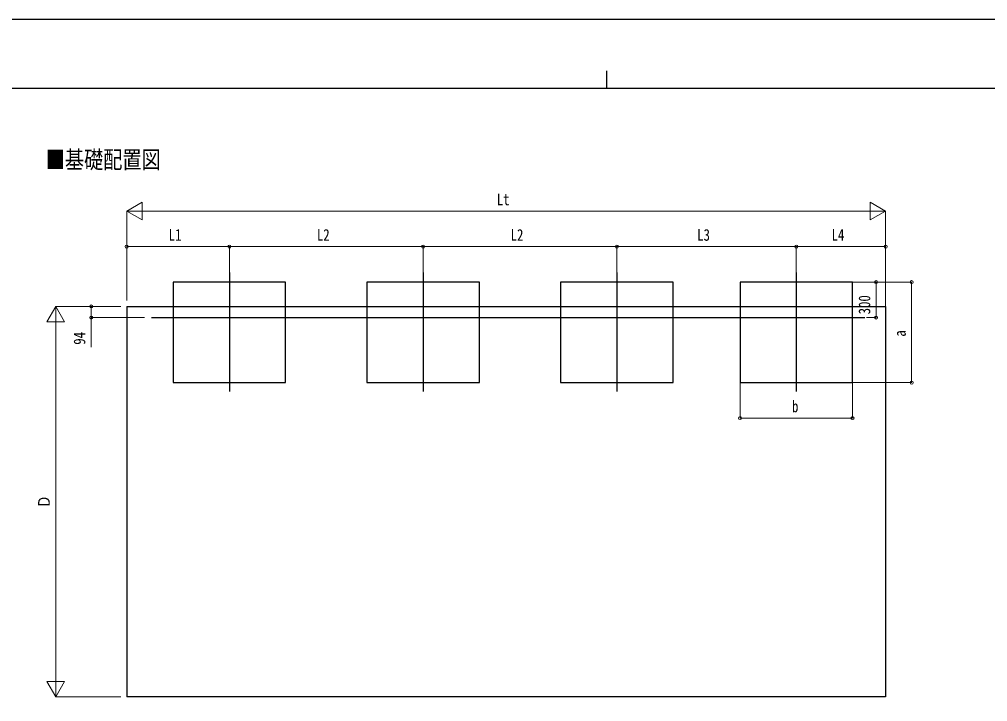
# Model space of a CAD drawing. Units: millimetres, scale not verified. Extents: x -12615 to 12615, y -8910 to 8910.
# Drawn here: x -4977 to 3205, y 3143 to 8910 of the extents above; entities that cross this region are included whole.
import ezdxf
from ezdxf.enums import TextEntityAlignment as Align

# ---------------------------------------------------------------- set-up
doc = ezdxf.new("R2010")
doc.units = ezdxf.units.MM
doc.header["$LTSCALE"] = 50
for name, color, linetype in [('0-2_USER1', 3, 'Continuous'), ('0-3_YKK_12', 2, 'Continuous'), ('0-5_YKK_A1', 4, 'Continuous'), ('0-7_YKK_ZWAK', 7, 'Continuous')]:
    doc.layers.add(name, color=color, linetype=linetype)
doc.layers.add('0-6_YKK_D', color=6, linetype='Continuous', lineweight=18)
doc.styles.add('ＭＳ ゴシック', font='')
doc.styles.get('ＭＳ ゴシック').set_extended_font_data('MS Gothic')

msp = doc.modelspace()

# ---------------------------------------------------------------- linework, layer by layer
at = {"layer": '0-3_YKK_12'}
for p, q in [((-3201.86, 6770.26), (-3201.86, 5763.61)), ((-1564.86, 6770.26), (-1564.86, 5763.61)), ((72.14, 6770.26), (72.14, 5763.61)), ((1588.14, 6770.26), (1588.14, 5763.61)), ((-3860.61, 6389), (2168.14, 6389))]:
    msp.add_line(p, q, dxfattribs=at)
at = {"layer": '0-5_YKK_A1'}
for p, q in [((-4069.94, 6483), (2343.14, 6483)), ((-4069.94, 6483), (-4069.94, 3183)), ((2343.14, 6483), (2341.32, 3183)), ((2341.32, 3183), (-4069.94, 3183))]:
    msp.add_line(p, q, dxfattribs=at)
for points in [[(-3676.86, 5839), (-2726.86, 5839), (-2726.86, 6689), (-3676.86, 6689)], [(-2039.86, 5839), (-1089.86, 5839), (-1089.86, 6689), (-2039.86, 6689)], [(-402.86, 5839), (547.14, 5839), (547.14, 6689), (-402.86, 6689)], [(1113.14, 5839), (2063.14, 5839), (2063.14, 6689), (1113.14, 6689)]]:
    msp.add_lwpolyline(points, close=True, dxfattribs=at)
at = {"layer": '0-6_YKK_D', "color": 1}
for p, q in [((-4069.86, 7289), (-3939.95, 7364)), ((-4069.86, 6533), (-4069.86, 7290)), ((-4069.86, 7289), (-3939.95, 7214)), ((-4069.86, 7289), (-3810.05, 7289)), ((-3939.95, 7214), (-3939.95, 7364)), ((-3919.86, 7289), (2193.14, 7289)), ((2343.14, 7289), (2083.33, 7289)), ((2343.14, 7289), (2213.24, 7364)), ((2213.24, 7364), (2213.24, 7214)), ((2343.14, 7289), (2213.24, 7214)), ((2343.14, 6484), (2343.14, 7290)), ((-4069.86, 6533), (-4069.86, 6990)), ((-3201.86, 6989), (-4069.86, 6989)), ((-3201.86, 6771.26), (-3201.86, 6990)), ((-3201.86, 6771.26), (-3201.86, 6990)), ((-3201.86, 6989), (-1564.86, 6989)), ((-1564.86, 6771.26), (-1564.86, 6990)), ((-1564.86, 6771.26), (-1564.86, 6990)), ((-1564.86, 6989), (72.14, 6989)), ((72.14, 6771.26), (72.14, 6990)), ((72.14, 6771.26), (72.14, 6990)), ((72.14, 6989), (1588.14, 6989)), ((1588.14, 6771.26), (1588.14, 6990)), ((1588.14, 6771.26), (1588.14, 6990)), ((1588.14, 6989), (2343.14, 6989)), ((2343.14, 6484), (2343.14, 6990)), ((2064.14, 6689), (2564.14, 6689)), ((2064.14, 6689), (2264.14, 6689)), ((2263.14, 6389), (2263.14, 6689)), ((2563.14, 5839), (2563.14, 6689)), ((-4669.94, 6483), (-4744.94, 6353.1)), ((-4119.94, 6483), (-4670.94, 6483)), ((-4669.94, 6483), (-4594.94, 6353.1)), ((-4669.94, 6483), (-4669.94, 6223.19)), ((-4119.94, 6483), (-4370.94, 6483)), ((-3919.25, 6389), (-4370.94, 6389)), ((2181.27, 6389), (2264.14, 6389)), ((-4744.94, 6353.1), (-4594.94, 6353.1)), ((-4669.94, 3333), (-4669.94, 6333)), ((1113.14, 5838), (1113.14, 5538)), ((2063.34, 5839), (2564.14, 5839)), ((2063.34, 5838), (2063.34, 5538)), ((1113.14, 5539), (2063.34, 5539)), ((-4669.94, 3183), (-4669.94, 3442.81)), ((-4669.94, 3183), (-4744.94, 3312.9)), ((-4594.94, 3312.9), (-4744.94, 3312.9)), ((-4669.94, 3183), (-4594.94, 3312.9)), ((-4119.94, 3183), (-4670.94, 3183))]:
    msp.add_line(p, q, dxfattribs=at)
msp.add_lwpolyline([(-4369.94, 6483), (-4369.94, 6389), (-4369.94, 6139.6)], dxfattribs=at)
for centre in [(-4069.86, 6989), (-3201.86, 6989), (-3201.86, 6989), (-1564.86, 6989), (-1564.86, 6989), (72.14, 6989), (72.14, 6989), (1588.14, 6989), (1588.14, 6989), (2343.14, 6989), (2263.14, 6689), (2563.14, 6689), (-4369.94, 6483), (-4369.94, 6389), (2263.14, 6389), (2563.14, 5839), (1113.14, 5539), (2063.34, 5539)]:
    msp.add_circle(centre, 12.75, dxfattribs=at)
at = {"layer": '0-7_YKK_ZWAK'}
for p, q in [((-14.94, 8475), (-14.94, 8325)), ((11685.06, 8325), (-11714.94, 8325))]:
    msp.add_line(p, q, dxfattribs=at)
msp.add_lwpolyline([(-12615, -8910), (12615, -8910), (12615, 8910), (-12615, 8910)], close=True, dxfattribs=at)

# ---------------------------------------------------------------- texts
at = {"layer": '0-2_USER1', "style": 'ＭＳ ゴシック', "width": 0.8}
msp.add_text('■基礎配置図', height=148.5, dxfattribs=at).set_placement((-4754.6, 7605.5), align=Align.BOTTOM_LEFT)
at = {"layer": '0-6_YKK_D', "color": 1, "style": 'ＭＳ ゴシック', "width": 0.8}
for s, p in [('Lt', (-942.56, 7309)), ('L1', (-3715.06, 7009)), ('L2', (-2462.56, 7009)), ('L2', (-825.56, 7009)), ('L3', (750.94, 7009)), ('L4', (1886.44, 7009)), ('b', (1552.24, 5559))]:
    msp.add_text(s, height=98.97, dxfattribs=at).set_placement(p, align=Align.BOTTOM_LEFT)
for s, p in [('300', (2243.14, 6416.6)), ('94', (-4389.94, 6159.6)), ('a', (2543.14, 6228)), ('Ｄ', (-4689.94, 4779))]:
    msp.add_text(s, height=98.97, rotation=90, dxfattribs=at).set_placement(p, align=Align.BOTTOM_LEFT)

doc.saveas('drawing.dxf')
